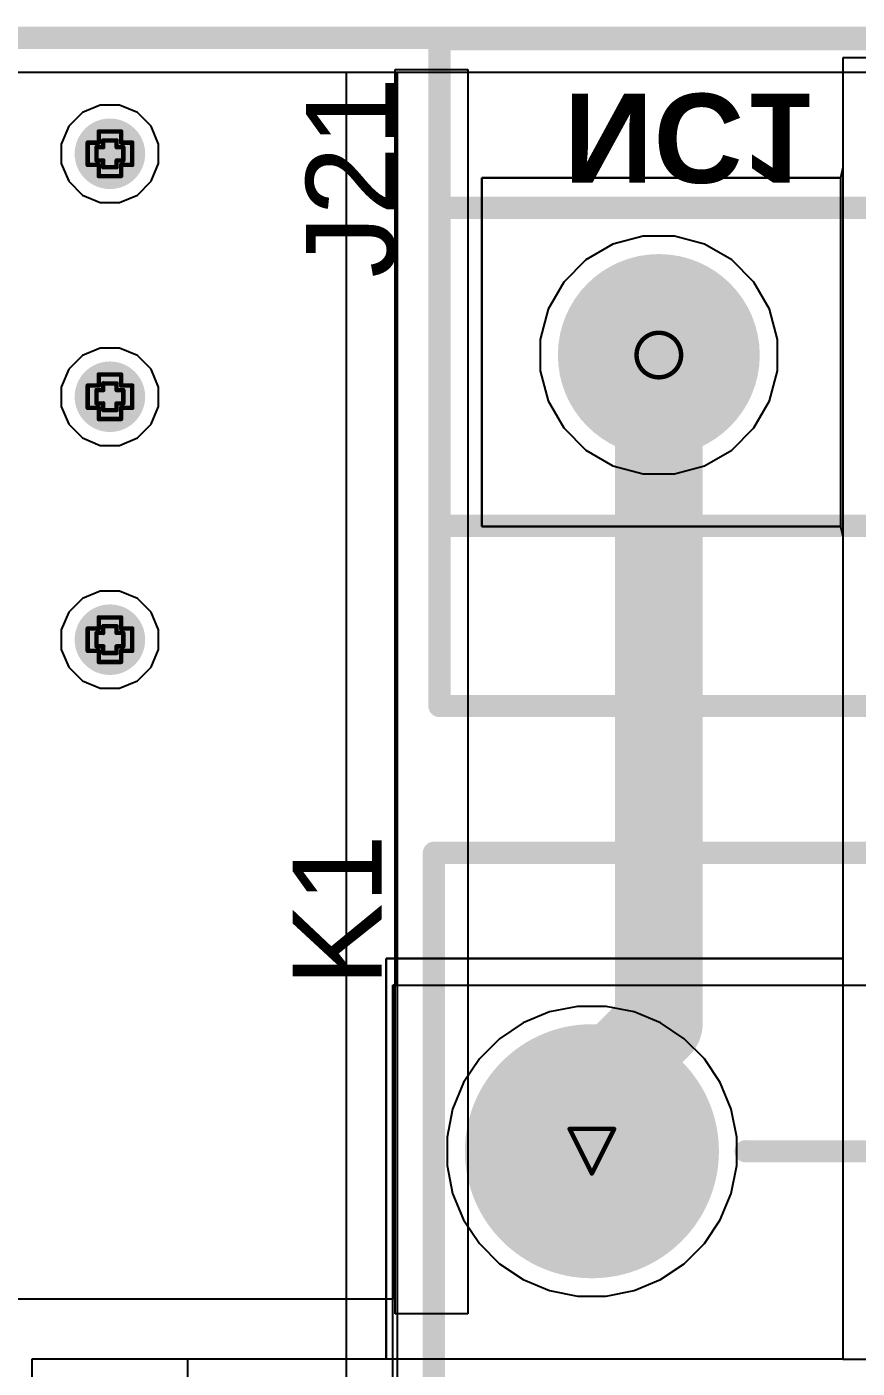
# Model space of a CAD drawing. Header units: inches. Extents: x -7 to 5163, y -3 to 5149.
# Drawn here: x 17.8 to 27.26, y 175.49 to 190.78 of the extents above; entities that cross this region are included whole.
import ezdxf

# ---------------------------------------------------------------- set-up
doc = ezdxf.new("R2010")
doc.units = ezdxf.units.IN
for name, color, linetype in [('Board Outline', 216, 'Continuous'), ('Bottom Layer', 5, 'Continuous'), ('Bottom Overlay', 54, 'Continuous'), ('Bottom Solder', 6, 'Continuous'), ('Drill Drawing', 1, 'Continuous'), ('GND', 76, 'Continuous'), ('Multi-Layer', 9, 'Continuous'), ('Pad Holes', 156, 'Continuous'), ('PWR', 16, 'Continuous'), ('Top Layer', 1, 'Continuous'), ('Top Overlay', 2, 'Continuous'), ('Top Solder', 216, 'Continuous'), ('Via Holes', 16, 'Continuous')]:
    doc.layers.add(name, color=color, linetype=linetype)
doc.styles.add('Arial', font='', dxfattribs={"height": 0.2})
doc.styles.add('Arial_Bold', font='', dxfattribs={"height": 0.2})
doc.styles.get('Arial').set_extended_font_data('Arial')
doc.styles.get('Arial_Bold').set_extended_font_data('Arial', bold=True)

# ---------------------------------------------------------------- blocks, each defined once
blk = doc.blocks.new('SRD_05VDC_SL_C_30')
at = {"layer": 'Bottom Layer'}
h = blk.add_hatch(color=5, dxfattribs=at)
edge = h.paths.add_edge_path()
edge.add_arc((7.1, 5.999), 1.397, 0, 360)
at = {"layer": 'Bottom Solder'}
h = blk.add_hatch(color=6, dxfattribs=at)
edge = h.paths.add_edge_path()
edge.add_arc((7.1, 5.999), 1.448, 0, 360)
at = {"layer": 'GND'}
h = blk.add_hatch(color=76, dxfattribs=at)
edge = h.paths.add_edge_path()
edge.add_arc((7.1, 5.999), 1.397, 0, 360)
at = {"layer": 'Multi-Layer'}
h = blk.add_hatch(color=9, dxfattribs=at)
edge = h.paths.add_edge_path()
edge.add_arc((7.1, 5.999), 1.397, 0, 360)
at = {"layer": 'Pad Holes'}
h = blk.add_hatch(color=7, dxfattribs=at)
edge = h.paths.add_edge_path()
edge.add_arc((7.1, 5.999), 0.762, 0, 360)
at = {"layer": 'PWR'}
h = blk.add_hatch(color=16, dxfattribs=at)
edge = h.paths.add_edge_path()
edge.add_arc((7.1, 5.999), 1.397, 0, 360)
at = {"layer": 'Top Layer'}
h = blk.add_hatch(color=1, dxfattribs=at)
edge = h.paths.add_edge_path()
edge.add_arc((7.1, 5.999), 1.397, 0, 360)
at = {"layer": 'Top Solder'}
h = blk.add_hatch(color=216, dxfattribs=at)
edge = h.paths.add_edge_path()
edge.add_arc((7.1, 5.999), 1.448, 0, 360)
at = {"layer": 'Top Overlay'}
for points in [[(-8.699, 7.8, 0.254, 0.254, 0), (10.501, 7.8, 0.254, 0.254, 0)], [(10.501, 7.8, 0.254, 0.254, 0), (10.501, -7.8, 0.254, 0.254, 0)], [(7.099, 4.247, 0.254, 0.254, 0), (7.099, 2.019, 0.254, 0.254, 0)]]:
    blk.add_lwpolyline(points, format="xyseb", dxfattribs=at)
for points in [[(10.437, 7.8, 0.127, 0.127, 1), (10.564, 7.8, 0.127, 0.127, 1)], [(10.437, 7.8, 0.127, 0.127, 1), (10.564, 7.8, 0.127, 0.127, 1)], [(7.036, 4.247, 0.127, 0.127, 1), (7.163, 4.247, 0.127, 0.127, 1)]]:
    blk.add_lwpolyline(points, format="xyseb", close=True, dxfattribs=at)
blk = doc.blocks.new('XY301V_A_5_0_3P_53')
at = {"layer": 'Bottom Layer'}
h = blk.add_hatch(color=5, dxfattribs=at)
edge = h.paths.add_edge_path()
edge.add_arc((-5, 0), 1.1, 0, 360)
h = blk.add_hatch(color=5, dxfattribs=at)
edge = h.paths.add_edge_path()
edge.add_arc((0, 0), 1.1, 0, 360)
h = blk.add_hatch(color=5, dxfattribs=at)
edge = h.paths.add_edge_path()
edge.add_arc((5, 0), 1.1, 0, 360)
at = {"layer": 'Bottom Solder'}
h = blk.add_hatch(color=6, dxfattribs=at)
edge = h.paths.add_edge_path()
edge.add_arc((-5, 0), 1.151, 0, 360)
h = blk.add_hatch(color=6, dxfattribs=at)
edge = h.paths.add_edge_path()
edge.add_arc((0, 0), 1.151, 0, 360)
h = blk.add_hatch(color=6, dxfattribs=at)
edge = h.paths.add_edge_path()
edge.add_arc((5, 0), 1.151, 0, 360)
at = {"layer": 'GND'}
h = blk.add_hatch(color=76, dxfattribs=at)
edge = h.paths.add_edge_path()
edge.add_arc((-5, 0), 1.1, 0, 360)
h = blk.add_hatch(color=76, dxfattribs=at)
edge = h.paths.add_edge_path()
edge.add_arc((0, 0), 1.1, 0, 360)
h = blk.add_hatch(color=76, dxfattribs=at)
edge = h.paths.add_edge_path()
edge.add_arc((5, 0), 1.1, 0, 360)
at = {"layer": 'Multi-Layer'}
h = blk.add_hatch(color=9, dxfattribs=at)
edge = h.paths.add_edge_path()
edge.add_arc((-5, 0), 1.1, 0, 360)
h = blk.add_hatch(color=9, dxfattribs=at)
edge = h.paths.add_edge_path()
edge.add_arc((0, 0), 1.1, 0, 360)
h = blk.add_hatch(color=9, dxfattribs=at)
edge = h.paths.add_edge_path()
edge.add_arc((5, 0), 1.1, 0, 360)
at = {"layer": 'Pad Holes'}
h = blk.add_hatch(color=7, dxfattribs=at)
edge = h.paths.add_edge_path()
edge.add_arc((-5, 0), 0.6, 0, 360)
h = blk.add_hatch(color=7, dxfattribs=at)
edge = h.paths.add_edge_path()
edge.add_arc((0, 0), 0.6, 0, 360)
h = blk.add_hatch(color=7, dxfattribs=at)
edge = h.paths.add_edge_path()
edge.add_arc((5, 0), 0.6, 0, 360)
at = {"layer": 'PWR'}
h = blk.add_hatch(color=16, dxfattribs=at)
edge = h.paths.add_edge_path()
edge.add_arc((-5, 0), 1.1, 0, 360)
h = blk.add_hatch(color=16, dxfattribs=at)
edge = h.paths.add_edge_path()
edge.add_arc((0, 0), 1.1, 0, 360)
h = blk.add_hatch(color=16, dxfattribs=at)
edge = h.paths.add_edge_path()
edge.add_arc((5, 0), 1.1, 0, 360)
at = {"layer": 'Top Layer'}
h = blk.add_hatch(color=1, dxfattribs=at)
edge = h.paths.add_edge_path()
edge.add_arc((-5, 0), 1.1, 0, 360)
h = blk.add_hatch(color=1, dxfattribs=at)
edge = h.paths.add_edge_path()
edge.add_arc((0, 0), 1.1, 0, 360)
h = blk.add_hatch(color=1, dxfattribs=at)
edge = h.paths.add_edge_path()
edge.add_arc((5, 0), 1.1, 0, 360)
at = {"layer": 'Top Solder'}
h = blk.add_hatch(color=216, dxfattribs=at)
edge = h.paths.add_edge_path()
edge.add_arc((-5, 0), 1.151, 0, 360)
h = blk.add_hatch(color=216, dxfattribs=at)
edge = h.paths.add_edge_path()
edge.add_arc((0, 0), 1.151, 0, 360)
h = blk.add_hatch(color=216, dxfattribs=at)
edge = h.paths.add_edge_path()
edge.add_arc((5, 0), 1.151, 0, 360)
at = {"layer": 'Top Overlay'}
for points in [[(-7.5, -4, 0.254, 0.254, 0), (-7.5, 3.6, 0.254, 0.254, 0)], [(-7.5, 3.6, 0.254, 0.254, 0), (7.5, 3.6, 0.254, 0.254, 0)], [(7.5, -4, 0.254, 0.254, 0), (7.5, 3.6, 0.254, 0.254, 0)], [(-7.5, 1.677, 0.254, 0.254, 0), (7.5, 1.677, 0.254, 0.254, 0)], [(-7.5, -1.947, 0.254, 0.254, 0), (7.5, -1.947, 0.254, 0.254, 0)], [(-7.5, -4, 0.254, 0.254, 0), (7.5, -4, 0.254, 0.254, 0)]]:
    blk.add_lwpolyline(points, format="xyseb", dxfattribs=at)
for points in [[(-7.564, 3.6, 0.127, 0.127, 1), (-7.437, 3.6, 0.127, 0.127, 1)], [(-7.564, 3.6, 0.127, 0.127, 1), (-7.437, 3.6, 0.127, 0.127, 1)], [(7.437, 3.6, 0.127, 0.127, 1), (7.564, 3.6, 0.127, 0.127, 1)], [(7.437, 3.6, 0.127, 0.127, 1), (7.564, 3.6, 0.127, 0.127, 1)], [(-7.564, 1.677, 0.127, 0.127, 1), (-7.437, 1.677, 0.127, 0.127, 1)], [(7.437, 1.677, 0.127, 0.127, 1), (7.564, 1.677, 0.127, 0.127, 1)], [(-7.564, -1.947, 0.127, 0.127, 1), (-7.437, -1.947, 0.127, 0.127, 1)], [(7.437, -1.947, 0.127, 0.127, 1), (7.564, -1.947, 0.127, 0.127, 1)], [(-7.564, -4, 0.127, 0.127, 1), (-7.437, -4, 0.127, 0.127, 1)], [(-7.564, -4, 0.127, 0.127, 1), (-7.437, -4, 0.127, 0.127, 1)], [(7.437, -4, 0.127, 0.127, 1), (7.564, -4, 0.127, 0.127, 1)], [(7.437, -4, 0.127, 0.127, 1), (7.564, -4, 0.127, 0.127, 1)]]:
    blk.add_lwpolyline(points, format="xyseb", close=True, dxfattribs=at)

msp = doc.modelspace()

# ---------------------------------------------------------------- hatches: boundary and pattern name
at = {"layer": 'Bottom Layer'}
h = msp.add_hatch(color=5, dxfattribs=at)
edge = h.paths.add_edge_path()
edge.add_arc((18.745, 189.332), 0.3, 0, 360)
h = msp.add_hatch(color=5, dxfattribs=at)
edge = h.paths.add_edge_path()
edge.add_arc((18.745, 186.563), 0.3, 0, 360)
h = msp.add_hatch(color=5, dxfattribs=at)
edge = h.paths.add_edge_path()
edge.add_arc((18.745, 183.794), 0.3, 0, 360)
at = {"layer": 'Bottom Solder'}
h = msp.add_hatch(color=6, dxfattribs=at)
edge = h.paths.add_edge_path()
edge.add_arc((18.745, 189.332), 0.402, 0, 360)
h = msp.add_hatch(color=6, dxfattribs=at)
edge = h.paths.add_edge_path()
edge.add_arc((18.745, 186.563), 0.402, 0, 360)
h = msp.add_hatch(color=6, dxfattribs=at)
edge = h.paths.add_edge_path()
edge.add_arc((18.745, 183.794), 0.402, 0, 360)
at = {"layer": 'GND'}
h = msp.add_hatch(color=76, dxfattribs=at)
edge = h.paths.add_edge_path()
edge.add_arc((18.745, 189.332), 0.3, 0, 360)
h = msp.add_hatch(color=76, dxfattribs=at)
edge = h.paths.add_edge_path()
edge.add_arc((18.745, 186.563), 0.3, 0, 360)
h = msp.add_hatch(color=76, dxfattribs=at)
edge = h.paths.add_edge_path()
edge.add_arc((18.745, 183.794), 0.3, 0, 360)
at = {"layer": 'PWR'}
h = msp.add_hatch(color=16, dxfattribs=at)
edge = h.paths.add_edge_path()
edge.add_arc((18.745, 189.332), 0.3, 0, 360)
h = msp.add_hatch(color=16, dxfattribs=at)
edge = h.paths.add_edge_path()
edge.add_arc((18.745, 186.563), 0.3, 0, 360)
h = msp.add_hatch(color=16, dxfattribs=at)
edge = h.paths.add_edge_path()
edge.add_arc((18.745, 183.794), 0.3, 0, 360)
at = {"layer": 'Top Layer'}
h = msp.add_hatch(color=1, dxfattribs=at)
edge = h.paths.add_edge_path()
edge.add_arc((18.745, 189.332), 0.3, 0, 360)
h = msp.add_hatch(color=1, dxfattribs=at)
edge = h.paths.add_edge_path()
edge.add_arc((18.745, 186.563), 0.3, 0, 360)
h = msp.add_hatch(color=1, dxfattribs=at)
edge = h.paths.add_edge_path()
edge.add_arc((18.745, 183.794), 0.3, 0, 360)
at = {"layer": 'Top Solder'}
h = msp.add_hatch(color=216, dxfattribs=at)
edge = h.paths.add_edge_path()
edge.add_arc((18.745, 189.332), 0.402, 0, 360)
h = msp.add_hatch(color=216, dxfattribs=at)
edge = h.paths.add_edge_path()
edge.add_arc((18.745, 186.563), 0.402, 0, 360)
h = msp.add_hatch(color=216, dxfattribs=at)
edge = h.paths.add_edge_path()
edge.add_arc((18.745, 183.794), 0.402, 0, 360)
at = {"layer": 'Via Holes'}
h = msp.add_hatch(color=7, dxfattribs=at)
edge = h.paths.add_edge_path()
edge.add_arc((18.745, 189.332), 0.15, 0, 360)
h = msp.add_hatch(color=7, dxfattribs=at)
edge = h.paths.add_edge_path()
edge.add_arc((18.745, 186.563), 0.15, 0, 360)
h = msp.add_hatch(color=7, dxfattribs=at)
edge = h.paths.add_edge_path()
edge.add_arc((18.745, 183.794), 0.15, 0, 360)

# ---------------------------------------------------------------- linework, layer by layer
at = {"layer": 'Board Outline'}
msp.add_lwpolyline([(1.627, 190.652, 0.254, 0.254, 0), (74.598, 190.652, 0.254, 0.254, 0)], format="xyseb", dxfattribs=at)
at = {"layer": 'Bottom Layer'}
for p, q in [((1.63, 190.263), (21.996, 190.263)), ((21.996, 176.111), (21.996, 190.291)), ((21.996, 190.291), (22.826, 190.291)), ((21.996, 190.263), (21.996, 179.857)), ((22.826, 190.291), (22.826, 176.111)), ((21.971, 169.803), (21.971, 179.857)), ((21.971, 179.857), (62.211, 179.857)), ((21.996, 179.857), (21.971, 179.857)), ((21.971, 179.857), (21.971, 176.276)), ((21.971, 176.276), (-2.718, 176.276)), ((21.971, 176.276), (2.007, 176.276)), ((21.971, 169.803), (21.971, 176.276)), ((22.826, 176.111), (21.996, 176.111))]:
    msp.add_line(p, q, dxfattribs=at)
for points in [[(25.003, 179.415, 1, 1, 0), (25.003, 187.038, 1, 1, 0)], [(23.767, 178.179, 1, 1, 0), (25.003, 179.415, 1, 1, 0)], [(23.767, 177.964, 1, 1, 0), (23.767, 178.179, 1, 1, 0)]]:
    msp.add_lwpolyline(points, format="xyseb", dxfattribs=at)
for points in [[(24.753, 187.038, 0.5, 0.5, 1), (25.253, 187.038, 0.5, 0.5, 1)], [(24.753, 179.415, 0.5, 0.5, 1), (25.253, 179.415, 0.5, 0.5, 1)], [(24.753, 179.415, 0.5, 0.5, 1), (25.253, 179.415, 0.5, 0.5, 1)], [(23.517, 178.179, 0.5, 0.5, 1), (24.017, 178.179, 0.5, 0.5, 1)], [(23.517, 178.179, 0.5, 0.5, 1), (24.017, 178.179, 0.5, 0.5, 1)], [(23.517, 177.964, 0.5, 0.5, 1), (24.017, 177.964, 0.5, 0.5, 1)]]:
    msp.add_lwpolyline(points, format="xyseb", close=True, dxfattribs=at)
at = {"layer": 'Drill Drawing'}
for points in [[(18.618, 189.459, 0.0508, 0.0508, 0), (18.618, 189.586, 0.0508, 0.0508, 0)], [(18.618, 189.586, 0.0508, 0.0508, 0), (18.872, 189.586, 0.0508, 0.0508, 0)], [(18.872, 189.459, 0.0508, 0.0508, 0), (18.872, 189.586, 0.0508, 0.0508, 0)], [(18.491, 189.205, 0.0508, 0.0508, 0), (18.491, 189.459, 0.0508, 0.0508, 0)], [(18.491, 189.459, 0.0508, 0.0508, 0), (18.618, 189.459, 0.0508, 0.0508, 0)], [(18.593, 189.255, 0.0508, 0.0508, 0), (18.593, 189.408, 0.0508, 0.0508, 0)], [(18.593, 189.408, 0.0508, 0.0508, 0), (18.669, 189.408, 0.0508, 0.0508, 0)], [(18.669, 189.408, 0.0508, 0.0508, 0), (18.669, 189.484, 0.0508, 0.0508, 0)], [(18.669, 189.484, 0.0508, 0.0508, 0), (18.821, 189.484, 0.0508, 0.0508, 0)], [(18.821, 189.408, 0.0508, 0.0508, 0), (18.821, 189.484, 0.0508, 0.0508, 0)], [(18.821, 189.408, 0.0508, 0.0508, 0), (18.898, 189.408, 0.0508, 0.0508, 0)], [(18.872, 189.459, 0.0508, 0.0508, 0), (18.999, 189.459, 0.0508, 0.0508, 0)], [(18.898, 189.255, 0.0508, 0.0508, 0), (18.898, 189.408, 0.0508, 0.0508, 0)], [(18.999, 189.205, 0.0508, 0.0508, 0), (18.999, 189.459, 0.0508, 0.0508, 0)], [(18.593, 189.255, 0.0508, 0.0508, 0), (18.669, 189.255, 0.0508, 0.0508, 0)], [(18.669, 189.179, 0.0508, 0.0508, 0), (18.669, 189.255, 0.0508, 0.0508, 0)], [(18.821, 189.255, 0.0508, 0.0508, 0), (18.898, 189.255, 0.0508, 0.0508, 0)], [(18.821, 189.179, 0.0508, 0.0508, 0), (18.821, 189.255, 0.0508, 0.0508, 0)], [(18.491, 189.205, 0.0508, 0.0508, 0), (18.618, 189.205, 0.0508, 0.0508, 0)], [(18.618, 189.078, 0.0508, 0.0508, 0), (18.618, 189.205, 0.0508, 0.0508, 0)], [(18.669, 189.179, 0.0508, 0.0508, 0), (18.821, 189.179, 0.0508, 0.0508, 0)], [(18.872, 189.205, 0.0508, 0.0508, 0), (18.999, 189.205, 0.0508, 0.0508, 0)], [(18.872, 189.078, 0.0508, 0.0508, 0), (18.872, 189.205, 0.0508, 0.0508, 0)], [(18.618, 189.078, 0.0508, 0.0508, 0), (18.872, 189.078, 0.0508, 0.0508, 0)], [(18.618, 186.69, 0.0508, 0.0508, 0), (18.618, 186.817, 0.0508, 0.0508, 0)], [(18.618, 186.817, 0.0508, 0.0508, 0), (18.872, 186.817, 0.0508, 0.0508, 0)], [(18.872, 186.69, 0.0508, 0.0508, 0), (18.872, 186.817, 0.0508, 0.0508, 0)], [(18.491, 186.436, 0.0508, 0.0508, 0), (18.491, 186.69, 0.0508, 0.0508, 0)], [(18.491, 186.69, 0.0508, 0.0508, 0), (18.618, 186.69, 0.0508, 0.0508, 0)], [(18.593, 186.487, 0.0508, 0.0508, 0), (18.593, 186.639, 0.0508, 0.0508, 0)], [(18.593, 186.639, 0.0508, 0.0508, 0), (18.669, 186.639, 0.0508, 0.0508, 0)], [(18.669, 186.639, 0.0508, 0.0508, 0), (18.669, 186.715, 0.0508, 0.0508, 0)], [(18.669, 186.715, 0.0508, 0.0508, 0), (18.821, 186.715, 0.0508, 0.0508, 0)], [(18.821, 186.639, 0.0508, 0.0508, 0), (18.821, 186.715, 0.0508, 0.0508, 0)], [(18.821, 186.639, 0.0508, 0.0508, 0), (18.898, 186.639, 0.0508, 0.0508, 0)], [(18.872, 186.69, 0.0508, 0.0508, 0), (18.999, 186.69, 0.0508, 0.0508, 0)], [(18.898, 186.487, 0.0508, 0.0508, 0), (18.898, 186.639, 0.0508, 0.0508, 0)], [(18.999, 186.436, 0.0508, 0.0508, 0), (18.999, 186.69, 0.0508, 0.0508, 0)], [(18.593, 186.487, 0.0508, 0.0508, 0), (18.669, 186.487, 0.0508, 0.0508, 0)], [(18.669, 186.411, 0.0508, 0.0508, 0), (18.669, 186.487, 0.0508, 0.0508, 0)], [(18.821, 186.487, 0.0508, 0.0508, 0), (18.898, 186.487, 0.0508, 0.0508, 0)], [(18.821, 186.411, 0.0508, 0.0508, 0), (18.821, 186.487, 0.0508, 0.0508, 0)], [(18.491, 186.436, 0.0508, 0.0508, 0), (18.618, 186.436, 0.0508, 0.0508, 0)], [(18.618, 186.309, 0.0508, 0.0508, 0), (18.618, 186.436, 0.0508, 0.0508, 0)], [(18.669, 186.411, 0.0508, 0.0508, 0), (18.821, 186.411, 0.0508, 0.0508, 0)], [(18.872, 186.436, 0.0508, 0.0508, 0), (18.999, 186.436, 0.0508, 0.0508, 0)], [(18.872, 186.309, 0.0508, 0.0508, 0), (18.872, 186.436, 0.0508, 0.0508, 0)], [(18.618, 186.309, 0.0508, 0.0508, 0), (18.872, 186.309, 0.0508, 0.0508, 0)], [(18.618, 183.921, 0.0508, 0.0508, 0), (18.618, 184.048, 0.0508, 0.0508, 0)], [(18.618, 184.048, 0.0508, 0.0508, 0), (18.872, 184.048, 0.0508, 0.0508, 0)], [(18.872, 183.921, 0.0508, 0.0508, 0), (18.872, 184.048, 0.0508, 0.0508, 0)], [(18.491, 183.667, 0.0508, 0.0508, 0), (18.491, 183.921, 0.0508, 0.0508, 0)], [(18.491, 183.921, 0.0508, 0.0508, 0), (18.618, 183.921, 0.0508, 0.0508, 0)], [(18.669, 183.871, 0.0508, 0.0508, 0), (18.669, 183.947, 0.0508, 0.0508, 0)], [(18.669, 183.947, 0.0508, 0.0508, 0), (18.821, 183.947, 0.0508, 0.0508, 0)], [(18.821, 183.871, 0.0508, 0.0508, 0), (18.821, 183.947, 0.0508, 0.0508, 0)], [(18.872, 183.921, 0.0508, 0.0508, 0), (18.999, 183.921, 0.0508, 0.0508, 0)], [(18.999, 183.667, 0.0508, 0.0508, 0), (18.999, 183.921, 0.0508, 0.0508, 0)], [(18.593, 183.718, 0.0508, 0.0508, 0), (18.593, 183.871, 0.0508, 0.0508, 0)], [(18.593, 183.871, 0.0508, 0.0508, 0), (18.669, 183.871, 0.0508, 0.0508, 0)], [(18.821, 183.871, 0.0508, 0.0508, 0), (18.898, 183.871, 0.0508, 0.0508, 0)], [(18.898, 183.718, 0.0508, 0.0508, 0), (18.898, 183.871, 0.0508, 0.0508, 0)], [(18.491, 183.667, 0.0508, 0.0508, 0), (18.618, 183.667, 0.0508, 0.0508, 0)], [(18.593, 183.718, 0.0508, 0.0508, 0), (18.669, 183.718, 0.0508, 0.0508, 0)], [(18.618, 183.54, 0.0508, 0.0508, 0), (18.618, 183.667, 0.0508, 0.0508, 0)], [(18.669, 183.642, 0.0508, 0.0508, 0), (18.669, 183.718, 0.0508, 0.0508, 0)], [(18.669, 183.642, 0.0508, 0.0508, 0), (18.821, 183.642, 0.0508, 0.0508, 0)], [(18.821, 183.718, 0.0508, 0.0508, 0), (18.898, 183.718, 0.0508, 0.0508, 0)], [(18.821, 183.642, 0.0508, 0.0508, 0), (18.821, 183.718, 0.0508, 0.0508, 0)], [(18.872, 183.667, 0.0508, 0.0508, 0), (18.999, 183.667, 0.0508, 0.0508, 0)], [(18.872, 183.54, 0.0508, 0.0508, 0), (18.872, 183.667, 0.0508, 0.0508, 0)], [(18.618, 183.54, 0.0508, 0.0508, 0), (18.872, 183.54, 0.0508, 0.0508, 0)], [(23.986, 178.218, 0.0508, 0.0508, 0), (24.494, 178.218, 0.0508, 0.0508, 0)], [(23.986, 178.218, 0.0508, 0.0508, 0), (24.24, 177.71, 0.0508, 0.0508, 0)], [(24.24, 177.71, 0.0508, 0.0508, 0), (24.494, 178.218, 0.0508, 0.0508, 0)]]:
    msp.add_lwpolyline(points, format="xyseb", dxfattribs=at)
for points in [[(18.605, 189.586, 0.0254, 0.0254, 1), (18.631, 189.586, 0.0254, 0.0254, 1)], [(18.605, 189.586, 0.0254, 0.0254, 1), (18.631, 189.586, 0.0254, 0.0254, 1)], [(18.86, 189.586, 0.0254, 0.0254, 1), (18.885, 189.586, 0.0254, 0.0254, 1)], [(18.86, 189.586, 0.0254, 0.0254, 1), (18.885, 189.586, 0.0254, 0.0254, 1)], [(18.479, 189.459, 0.0254, 0.0254, 1), (18.504, 189.459, 0.0254, 0.0254, 1)], [(18.479, 189.459, 0.0254, 0.0254, 1), (18.504, 189.459, 0.0254, 0.0254, 1)], [(18.58, 189.408, 0.0254, 0.0254, 1), (18.605, 189.408, 0.0254, 0.0254, 1)], [(18.58, 189.408, 0.0254, 0.0254, 1), (18.605, 189.408, 0.0254, 0.0254, 1)], [(18.605, 189.459, 0.0254, 0.0254, 1), (18.631, 189.459, 0.0254, 0.0254, 1)], [(18.605, 189.459, 0.0254, 0.0254, 1), (18.631, 189.459, 0.0254, 0.0254, 1)], [(18.656, 189.484, 0.0254, 0.0254, 1), (18.682, 189.484, 0.0254, 0.0254, 1)], [(18.656, 189.484, 0.0254, 0.0254, 1), (18.682, 189.484, 0.0254, 0.0254, 1)], [(18.656, 189.408, 0.0254, 0.0254, 1), (18.682, 189.408, 0.0254, 0.0254, 1)], [(18.656, 189.408, 0.0254, 0.0254, 1), (18.682, 189.408, 0.0254, 0.0254, 1)], [(18.809, 189.484, 0.0254, 0.0254, 1), (18.834, 189.484, 0.0254, 0.0254, 1)], [(18.809, 189.484, 0.0254, 0.0254, 1), (18.834, 189.484, 0.0254, 0.0254, 1)], [(18.809, 189.408, 0.0254, 0.0254, 1), (18.834, 189.408, 0.0254, 0.0254, 1)], [(18.809, 189.408, 0.0254, 0.0254, 1), (18.834, 189.408, 0.0254, 0.0254, 1)], [(18.86, 189.459, 0.0254, 0.0254, 1), (18.885, 189.459, 0.0254, 0.0254, 1)], [(18.86, 189.459, 0.0254, 0.0254, 1), (18.885, 189.459, 0.0254, 0.0254, 1)], [(18.885, 189.408, 0.0254, 0.0254, 1), (18.91, 189.408, 0.0254, 0.0254, 1)], [(18.885, 189.408, 0.0254, 0.0254, 1), (18.91, 189.408, 0.0254, 0.0254, 1)], [(18.986, 189.459, 0.0254, 0.0254, 1), (19.012, 189.459, 0.0254, 0.0254, 1)], [(18.986, 189.459, 0.0254, 0.0254, 1), (19.012, 189.459, 0.0254, 0.0254, 1)], [(18.58, 189.255, 0.0254, 0.0254, 1), (18.605, 189.255, 0.0254, 0.0254, 1)], [(18.58, 189.255, 0.0254, 0.0254, 1), (18.605, 189.255, 0.0254, 0.0254, 1)], [(18.656, 189.255, 0.0254, 0.0254, 1), (18.682, 189.255, 0.0254, 0.0254, 1)], [(18.656, 189.255, 0.0254, 0.0254, 1), (18.682, 189.255, 0.0254, 0.0254, 1)], [(18.809, 189.255, 0.0254, 0.0254, 1), (18.834, 189.255, 0.0254, 0.0254, 1)], [(18.809, 189.255, 0.0254, 0.0254, 1), (18.834, 189.255, 0.0254, 0.0254, 1)], [(18.885, 189.255, 0.0254, 0.0254, 1), (18.91, 189.255, 0.0254, 0.0254, 1)], [(18.885, 189.255, 0.0254, 0.0254, 1), (18.91, 189.255, 0.0254, 0.0254, 1)], [(18.479, 189.205, 0.0254, 0.0254, 1), (18.504, 189.205, 0.0254, 0.0254, 1)], [(18.479, 189.205, 0.0254, 0.0254, 1), (18.504, 189.205, 0.0254, 0.0254, 1)], [(18.605, 189.205, 0.0254, 0.0254, 1), (18.631, 189.205, 0.0254, 0.0254, 1)], [(18.605, 189.205, 0.0254, 0.0254, 1), (18.631, 189.205, 0.0254, 0.0254, 1)], [(18.656, 189.179, 0.0254, 0.0254, 1), (18.682, 189.179, 0.0254, 0.0254, 1)], [(18.656, 189.179, 0.0254, 0.0254, 1), (18.682, 189.179, 0.0254, 0.0254, 1)], [(18.809, 189.179, 0.0254, 0.0254, 1), (18.834, 189.179, 0.0254, 0.0254, 1)], [(18.809, 189.179, 0.0254, 0.0254, 1), (18.834, 189.179, 0.0254, 0.0254, 1)], [(18.86, 189.205, 0.0254, 0.0254, 1), (18.885, 189.205, 0.0254, 0.0254, 1)], [(18.86, 189.205, 0.0254, 0.0254, 1), (18.885, 189.205, 0.0254, 0.0254, 1)], [(18.986, 189.205, 0.0254, 0.0254, 1), (19.012, 189.205, 0.0254, 0.0254, 1)], [(18.986, 189.205, 0.0254, 0.0254, 1), (19.012, 189.205, 0.0254, 0.0254, 1)], [(18.605, 189.078, 0.0254, 0.0254, 1), (18.631, 189.078, 0.0254, 0.0254, 1)], [(18.605, 189.078, 0.0254, 0.0254, 1), (18.631, 189.078, 0.0254, 0.0254, 1)], [(18.86, 189.078, 0.0254, 0.0254, 1), (18.885, 189.078, 0.0254, 0.0254, 1)], [(18.86, 189.078, 0.0254, 0.0254, 1), (18.885, 189.078, 0.0254, 0.0254, 1)], [(25.257, 187.038, 0.0508, 0.0508, 1), (24.749, 187.038, 0.0508, 0.0508, 1)], [(24.736, 187.038, 0.0254, 0.0254, 1), (24.761, 187.038, 0.0254, 0.0254, 1)], [(25.244, 187.038, 0.0254, 0.0254, 1), (25.269, 187.038, 0.0254, 0.0254, 1)], [(18.605, 186.817, 0.0254, 0.0254, 1), (18.631, 186.817, 0.0254, 0.0254, 1)], [(18.605, 186.817, 0.0254, 0.0254, 1), (18.631, 186.817, 0.0254, 0.0254, 1)], [(18.86, 186.817, 0.0254, 0.0254, 1), (18.885, 186.817, 0.0254, 0.0254, 1)], [(18.86, 186.817, 0.0254, 0.0254, 1), (18.885, 186.817, 0.0254, 0.0254, 1)], [(18.479, 186.69, 0.0254, 0.0254, 1), (18.504, 186.69, 0.0254, 0.0254, 1)], [(18.479, 186.69, 0.0254, 0.0254, 1), (18.504, 186.69, 0.0254, 0.0254, 1)], [(18.58, 186.639, 0.0254, 0.0254, 1), (18.605, 186.639, 0.0254, 0.0254, 1)], [(18.58, 186.639, 0.0254, 0.0254, 1), (18.605, 186.639, 0.0254, 0.0254, 1)], [(18.605, 186.69, 0.0254, 0.0254, 1), (18.631, 186.69, 0.0254, 0.0254, 1)], [(18.605, 186.69, 0.0254, 0.0254, 1), (18.631, 186.69, 0.0254, 0.0254, 1)], [(18.656, 186.715, 0.0254, 0.0254, 1), (18.682, 186.715, 0.0254, 0.0254, 1)], [(18.656, 186.715, 0.0254, 0.0254, 1), (18.682, 186.715, 0.0254, 0.0254, 1)], [(18.656, 186.639, 0.0254, 0.0254, 1), (18.682, 186.639, 0.0254, 0.0254, 1)], [(18.656, 186.639, 0.0254, 0.0254, 1), (18.682, 186.639, 0.0254, 0.0254, 1)], [(18.809, 186.715, 0.0254, 0.0254, 1), (18.834, 186.715, 0.0254, 0.0254, 1)], [(18.809, 186.715, 0.0254, 0.0254, 1), (18.834, 186.715, 0.0254, 0.0254, 1)], [(18.809, 186.639, 0.0254, 0.0254, 1), (18.834, 186.639, 0.0254, 0.0254, 1)], [(18.809, 186.639, 0.0254, 0.0254, 1), (18.834, 186.639, 0.0254, 0.0254, 1)], [(18.86, 186.69, 0.0254, 0.0254, 1), (18.885, 186.69, 0.0254, 0.0254, 1)], [(18.86, 186.69, 0.0254, 0.0254, 1), (18.885, 186.69, 0.0254, 0.0254, 1)], [(18.885, 186.639, 0.0254, 0.0254, 1), (18.91, 186.639, 0.0254, 0.0254, 1)], [(18.885, 186.639, 0.0254, 0.0254, 1), (18.91, 186.639, 0.0254, 0.0254, 1)], [(18.986, 186.69, 0.0254, 0.0254, 1), (19.012, 186.69, 0.0254, 0.0254, 1)], [(18.986, 186.69, 0.0254, 0.0254, 1), (19.012, 186.69, 0.0254, 0.0254, 1)], [(18.58, 186.487, 0.0254, 0.0254, 1), (18.605, 186.487, 0.0254, 0.0254, 1)], [(18.58, 186.487, 0.0254, 0.0254, 1), (18.605, 186.487, 0.0254, 0.0254, 1)], [(18.656, 186.487, 0.0254, 0.0254, 1), (18.682, 186.487, 0.0254, 0.0254, 1)], [(18.656, 186.487, 0.0254, 0.0254, 1), (18.682, 186.487, 0.0254, 0.0254, 1)], [(18.809, 186.487, 0.0254, 0.0254, 1), (18.834, 186.487, 0.0254, 0.0254, 1)], [(18.809, 186.487, 0.0254, 0.0254, 1), (18.834, 186.487, 0.0254, 0.0254, 1)], [(18.885, 186.487, 0.0254, 0.0254, 1), (18.91, 186.487, 0.0254, 0.0254, 1)], [(18.885, 186.487, 0.0254, 0.0254, 1), (18.91, 186.487, 0.0254, 0.0254, 1)], [(18.479, 186.436, 0.0254, 0.0254, 1), (18.504, 186.436, 0.0254, 0.0254, 1)], [(18.479, 186.436, 0.0254, 0.0254, 1), (18.504, 186.436, 0.0254, 0.0254, 1)], [(18.605, 186.436, 0.0254, 0.0254, 1), (18.631, 186.436, 0.0254, 0.0254, 1)], [(18.605, 186.436, 0.0254, 0.0254, 1), (18.631, 186.436, 0.0254, 0.0254, 1)], [(18.656, 186.411, 0.0254, 0.0254, 1), (18.682, 186.411, 0.0254, 0.0254, 1)], [(18.656, 186.411, 0.0254, 0.0254, 1), (18.682, 186.411, 0.0254, 0.0254, 1)], [(18.809, 186.411, 0.0254, 0.0254, 1), (18.834, 186.411, 0.0254, 0.0254, 1)], [(18.809, 186.411, 0.0254, 0.0254, 1), (18.834, 186.411, 0.0254, 0.0254, 1)], [(18.86, 186.436, 0.0254, 0.0254, 1), (18.885, 186.436, 0.0254, 0.0254, 1)], [(18.86, 186.436, 0.0254, 0.0254, 1), (18.885, 186.436, 0.0254, 0.0254, 1)], [(18.986, 186.436, 0.0254, 0.0254, 1), (19.012, 186.436, 0.0254, 0.0254, 1)], [(18.986, 186.436, 0.0254, 0.0254, 1), (19.012, 186.436, 0.0254, 0.0254, 1)], [(18.605, 186.309, 0.0254, 0.0254, 1), (18.631, 186.309, 0.0254, 0.0254, 1)], [(18.605, 186.309, 0.0254, 0.0254, 1), (18.631, 186.309, 0.0254, 0.0254, 1)], [(18.86, 186.309, 0.0254, 0.0254, 1), (18.885, 186.309, 0.0254, 0.0254, 1)], [(18.86, 186.309, 0.0254, 0.0254, 1), (18.885, 186.309, 0.0254, 0.0254, 1)], [(18.605, 184.048, 0.0254, 0.0254, 1), (18.631, 184.048, 0.0254, 0.0254, 1)], [(18.605, 184.048, 0.0254, 0.0254, 1), (18.631, 184.048, 0.0254, 0.0254, 1)], [(18.86, 184.048, 0.0254, 0.0254, 1), (18.885, 184.048, 0.0254, 0.0254, 1)], [(18.86, 184.048, 0.0254, 0.0254, 1), (18.885, 184.048, 0.0254, 0.0254, 1)], [(18.479, 183.921, 0.0254, 0.0254, 1), (18.504, 183.921, 0.0254, 0.0254, 1)], [(18.479, 183.921, 0.0254, 0.0254, 1), (18.504, 183.921, 0.0254, 0.0254, 1)], [(18.605, 183.921, 0.0254, 0.0254, 1), (18.631, 183.921, 0.0254, 0.0254, 1)], [(18.605, 183.921, 0.0254, 0.0254, 1), (18.631, 183.921, 0.0254, 0.0254, 1)], [(18.656, 183.947, 0.0254, 0.0254, 1), (18.682, 183.947, 0.0254, 0.0254, 1)], [(18.656, 183.947, 0.0254, 0.0254, 1), (18.682, 183.947, 0.0254, 0.0254, 1)], [(18.809, 183.947, 0.0254, 0.0254, 1), (18.834, 183.947, 0.0254, 0.0254, 1)], [(18.809, 183.947, 0.0254, 0.0254, 1), (18.834, 183.947, 0.0254, 0.0254, 1)], [(18.86, 183.921, 0.0254, 0.0254, 1), (18.885, 183.921, 0.0254, 0.0254, 1)], [(18.86, 183.921, 0.0254, 0.0254, 1), (18.885, 183.921, 0.0254, 0.0254, 1)], [(18.986, 183.921, 0.0254, 0.0254, 1), (19.012, 183.921, 0.0254, 0.0254, 1)], [(18.986, 183.921, 0.0254, 0.0254, 1), (19.012, 183.921, 0.0254, 0.0254, 1)], [(18.58, 183.871, 0.0254, 0.0254, 1), (18.605, 183.871, 0.0254, 0.0254, 1)], [(18.58, 183.871, 0.0254, 0.0254, 1), (18.605, 183.871, 0.0254, 0.0254, 1)], [(18.656, 183.871, 0.0254, 0.0254, 1), (18.682, 183.871, 0.0254, 0.0254, 1)], [(18.656, 183.871, 0.0254, 0.0254, 1), (18.682, 183.871, 0.0254, 0.0254, 1)], [(18.809, 183.871, 0.0254, 0.0254, 1), (18.834, 183.871, 0.0254, 0.0254, 1)], [(18.809, 183.871, 0.0254, 0.0254, 1), (18.834, 183.871, 0.0254, 0.0254, 1)], [(18.885, 183.871, 0.0254, 0.0254, 1), (18.91, 183.871, 0.0254, 0.0254, 1)], [(18.885, 183.871, 0.0254, 0.0254, 1), (18.91, 183.871, 0.0254, 0.0254, 1)], [(18.479, 183.667, 0.0254, 0.0254, 1), (18.504, 183.667, 0.0254, 0.0254, 1)], [(18.479, 183.667, 0.0254, 0.0254, 1), (18.504, 183.667, 0.0254, 0.0254, 1)], [(18.58, 183.718, 0.0254, 0.0254, 1), (18.605, 183.718, 0.0254, 0.0254, 1)], [(18.58, 183.718, 0.0254, 0.0254, 1), (18.605, 183.718, 0.0254, 0.0254, 1)], [(18.605, 183.667, 0.0254, 0.0254, 1), (18.631, 183.667, 0.0254, 0.0254, 1)], [(18.605, 183.667, 0.0254, 0.0254, 1), (18.631, 183.667, 0.0254, 0.0254, 1)], [(18.656, 183.718, 0.0254, 0.0254, 1), (18.682, 183.718, 0.0254, 0.0254, 1)], [(18.656, 183.718, 0.0254, 0.0254, 1), (18.682, 183.718, 0.0254, 0.0254, 1)], [(18.656, 183.642, 0.0254, 0.0254, 1), (18.682, 183.642, 0.0254, 0.0254, 1)], [(18.656, 183.642, 0.0254, 0.0254, 1), (18.682, 183.642, 0.0254, 0.0254, 1)], [(18.809, 183.718, 0.0254, 0.0254, 1), (18.834, 183.718, 0.0254, 0.0254, 1)], [(18.809, 183.718, 0.0254, 0.0254, 1), (18.834, 183.718, 0.0254, 0.0254, 1)], [(18.809, 183.642, 0.0254, 0.0254, 1), (18.834, 183.642, 0.0254, 0.0254, 1)], [(18.809, 183.642, 0.0254, 0.0254, 1), (18.834, 183.642, 0.0254, 0.0254, 1)], [(18.86, 183.667, 0.0254, 0.0254, 1), (18.885, 183.667, 0.0254, 0.0254, 1)], [(18.86, 183.667, 0.0254, 0.0254, 1), (18.885, 183.667, 0.0254, 0.0254, 1)], [(18.885, 183.718, 0.0254, 0.0254, 1), (18.91, 183.718, 0.0254, 0.0254, 1)], [(18.885, 183.718, 0.0254, 0.0254, 1), (18.91, 183.718, 0.0254, 0.0254, 1)], [(18.986, 183.667, 0.0254, 0.0254, 1), (19.012, 183.667, 0.0254, 0.0254, 1)], [(18.986, 183.667, 0.0254, 0.0254, 1), (19.012, 183.667, 0.0254, 0.0254, 1)], [(18.605, 183.54, 0.0254, 0.0254, 1), (18.631, 183.54, 0.0254, 0.0254, 1)], [(18.605, 183.54, 0.0254, 0.0254, 1), (18.631, 183.54, 0.0254, 0.0254, 1)], [(18.86, 183.54, 0.0254, 0.0254, 1), (18.885, 183.54, 0.0254, 0.0254, 1)], [(18.86, 183.54, 0.0254, 0.0254, 1), (18.885, 183.54, 0.0254, 0.0254, 1)], [(23.973, 178.218, 0.0254, 0.0254, 1), (23.998, 178.218, 0.0254, 0.0254, 1)], [(23.973, 178.218, 0.0254, 0.0254, 1), (23.998, 178.218, 0.0254, 0.0254, 1)], [(24.481, 178.218, 0.0254, 0.0254, 1), (24.506, 178.218, 0.0254, 0.0254, 1)], [(24.481, 178.218, 0.0254, 0.0254, 1), (24.506, 178.218, 0.0254, 0.0254, 1)], [(24.227, 177.71, 0.0254, 0.0254, 1), (24.252, 177.71, 0.0254, 0.0254, 1)], [(24.227, 177.71, 0.0254, 0.0254, 1), (24.252, 177.71, 0.0254, 0.0254, 1)]]:
    msp.add_lwpolyline(points, format="xyseb", close=True, dxfattribs=at)
at = {"layer": 'GND'}
for p, q in [((9.807, 190.263), (74.595, 190.263)), ((24.824, 188.392), (24.48, 188.3)), ((25.181, 188.392), (24.824, 188.392)), ((25.525, 188.3), (25.181, 188.392)), ((24.48, 188.3), (24.171, 188.122)), ((25.834, 188.122), (25.525, 188.3)), ((24.171, 188.122), (23.919, 187.869)), ((26.086, 187.869), (25.834, 188.122)), ((23.919, 187.869), (23.741, 187.561)), ((26.264, 187.561), (26.086, 187.869)), ((23.741, 187.561), (23.649, 187.216)), ((26.357, 187.216), (26.264, 187.561)), ((23.649, 187.216), (23.649, 186.86)), ((26.357, 186.86), (26.357, 187.216)), ((23.649, 186.86), (23.741, 186.515)), ((26.264, 186.515), (26.357, 186.86)), ((23.741, 186.515), (23.919, 186.207)), ((26.086, 186.207), (26.264, 186.515)), ((23.919, 186.207), (24.171, 185.955)), ((25.834, 185.955), (26.086, 186.207)), ((24.171, 185.955), (24.48, 185.776)), ((25.525, 185.776), (25.834, 185.955)), ((24.48, 185.776), (24.824, 185.684)), ((25.181, 185.684), (25.525, 185.776)), ((24.824, 185.684), (25.181, 185.684)), ((23.758, 179.551), (23.458, 179.427)), ((24.077, 179.615), (23.758, 179.551)), ((24.402, 179.615), (24.077, 179.615)), ((24.721, 179.551), (24.402, 179.615)), ((25.022, 179.427), (24.721, 179.551)), ((23.458, 179.427), (23.187, 179.246)), ((25.292, 179.246), (25.022, 179.427)), ((23.187, 179.246), (22.957, 179.016)), ((25.522, 179.016), (25.292, 179.246)), ((22.957, 179.016), (22.777, 178.746)), ((25.703, 178.746), (25.522, 179.016)), ((22.777, 178.746), (22.652, 178.445)), ((25.827, 178.445), (25.703, 178.746)), ((22.652, 178.445), (22.589, 178.126)), ((25.891, 178.126), (25.827, 178.445)), ((22.589, 178.126), (22.589, 177.801)), ((25.891, 177.801), (25.891, 178.126)), ((22.589, 177.801), (22.652, 177.482)), ((25.827, 177.482), (25.891, 177.801)), ((22.652, 177.482), (22.777, 177.182)), ((25.703, 177.182), (25.827, 177.482)), ((22.777, 177.182), (22.957, 176.911)), ((25.522, 176.911), (25.703, 177.182)), ((22.957, 176.911), (23.187, 176.681)), ((25.292, 176.681), (25.522, 176.911)), ((23.187, 176.681), (23.458, 176.501)), ((25.022, 176.501), (25.292, 176.681)), ((23.458, 176.501), (23.758, 176.376)), ((24.721, 176.376), (25.022, 176.501)), ((23.758, 176.376), (24.077, 176.313)), ((24.077, 176.313), (24.402, 176.313)), ((24.402, 176.313), (24.721, 176.376))]:
    msp.add_line(p, q, dxfattribs=at)
at = {"layer": 'PWR'}
for p, q in [((1.63, 190.263), (21.438, 190.263)), ((21.438, 190.263), (21.438, 144.348)), ((22.022, 145.085), (22.022, 190.263)), ((22.022, 190.263), (74.054, 190.263)), ((18.635, 189.886), (18.431, 189.801)), ((18.855, 189.886), (18.635, 189.886)), ((19.059, 189.801), (18.855, 189.886)), ((18.431, 189.801), (18.276, 189.645)), ((19.215, 189.645), (19.059, 189.801)), ((18.276, 189.645), (18.191, 189.442)), ((19.299, 189.442), (19.215, 189.645)), ((18.191, 189.442), (18.191, 189.221)), ((19.299, 189.221), (19.299, 189.442)), ((18.191, 189.221), (18.276, 189.018)), ((19.215, 189.018), (19.299, 189.221)), ((18.276, 189.018), (18.431, 188.862)), ((19.059, 188.862), (19.215, 189.018)), ((18.431, 188.862), (18.635, 188.778)), ((18.855, 188.778), (19.059, 188.862)), ((18.635, 188.778), (18.855, 188.778)), ((24.824, 188.392), (24.48, 188.3)), ((25.181, 188.392), (24.824, 188.392)), ((25.525, 188.3), (25.181, 188.392)), ((24.48, 188.3), (24.171, 188.122)), ((25.834, 188.122), (25.525, 188.3)), ((24.171, 188.122), (23.919, 187.869)), ((26.086, 187.869), (25.834, 188.122)), ((23.919, 187.869), (23.741, 187.561)), ((26.264, 187.561), (26.086, 187.869)), ((23.741, 187.561), (23.649, 187.216)), ((26.357, 187.216), (26.264, 187.561)), ((23.649, 187.216), (23.649, 186.86)), ((26.357, 186.86), (26.357, 187.216)), ((18.431, 187.033), (18.276, 186.877)), ((18.635, 187.117), (18.431, 187.033)), ((18.855, 187.117), (18.635, 187.117)), ((19.059, 187.033), (18.855, 187.117)), ((19.215, 186.877), (19.059, 187.033)), ((18.276, 186.877), (18.191, 186.673)), ((19.299, 186.673), (19.215, 186.877)), ((23.649, 186.86), (23.741, 186.515)), ((26.264, 186.515), (26.357, 186.86)), ((18.191, 186.673), (18.191, 186.453)), ((19.299, 186.453), (19.299, 186.673)), ((23.741, 186.515), (23.919, 186.207)), ((26.086, 186.207), (26.264, 186.515)), ((18.191, 186.453), (18.276, 186.249)), ((19.215, 186.249), (19.299, 186.453)), ((18.276, 186.249), (18.431, 186.093)), ((19.059, 186.093), (19.215, 186.249)), ((23.919, 186.207), (24.171, 185.955)), ((25.834, 185.955), (26.086, 186.207)), ((18.431, 186.093), (18.635, 186.009)), ((18.855, 186.009), (19.059, 186.093)), ((18.635, 186.009), (18.855, 186.009)), ((24.171, 185.955), (24.48, 185.776)), ((25.525, 185.776), (25.834, 185.955)), ((24.48, 185.776), (24.824, 185.684)), ((25.181, 185.684), (25.525, 185.776)), ((24.824, 185.684), (25.181, 185.684)), ((18.431, 184.264), (18.276, 184.108)), ((18.635, 184.348), (18.431, 184.264)), ((18.855, 184.348), (18.635, 184.348)), ((19.059, 184.264), (18.855, 184.348)), ((19.215, 184.108), (19.059, 184.264)), ((18.276, 184.108), (18.191, 183.905)), ((19.299, 183.905), (19.215, 184.108)), ((18.191, 183.905), (18.191, 183.684)), ((19.299, 183.684), (19.299, 183.905)), ((18.191, 183.684), (18.276, 183.481)), ((19.215, 183.481), (19.299, 183.684)), ((18.276, 183.481), (18.431, 183.325)), ((19.059, 183.325), (19.215, 183.481)), ((18.431, 183.325), (18.635, 183.24)), ((18.855, 183.24), (19.059, 183.325)), ((18.635, 183.24), (18.855, 183.24)), ((23.758, 179.551), (23.458, 179.427)), ((24.077, 179.615), (23.758, 179.551)), ((24.402, 179.615), (24.077, 179.615)), ((24.721, 179.551), (24.402, 179.615)), ((25.022, 179.427), (24.721, 179.551)), ((23.458, 179.427), (23.187, 179.246)), ((25.292, 179.246), (25.022, 179.427)), ((23.187, 179.246), (22.957, 179.016)), ((25.522, 179.016), (25.292, 179.246)), ((22.957, 179.016), (22.777, 178.746)), ((25.703, 178.746), (25.522, 179.016)), ((22.777, 178.746), (22.652, 178.445)), ((25.827, 178.445), (25.703, 178.746)), ((22.652, 178.445), (22.589, 178.126)), ((25.891, 178.126), (25.827, 178.445)), ((22.589, 178.126), (22.589, 177.801)), ((25.891, 177.801), (25.891, 178.126)), ((22.589, 177.801), (22.652, 177.482)), ((25.827, 177.482), (25.891, 177.801)), ((22.652, 177.482), (22.777, 177.182)), ((25.703, 177.182), (25.827, 177.482)), ((22.777, 177.182), (22.957, 176.911)), ((25.522, 176.911), (25.703, 177.182)), ((22.957, 176.911), (23.187, 176.681)), ((25.292, 176.681), (25.522, 176.911)), ((23.187, 176.681), (23.458, 176.501)), ((25.022, 176.501), (25.292, 176.681)), ((23.458, 176.501), (23.758, 176.376)), ((24.721, 176.376), (25.022, 176.501)), ((23.758, 176.376), (24.077, 176.313)), ((24.077, 176.313), (24.402, 176.313)), ((24.402, 176.313), (24.721, 176.376))]:
    msp.add_line(p, q, dxfattribs=at)
at = {"layer": 'Top Layer'}
for p, q in [((27.102, 190.424), (27.102, 175.595)), ((28.194, 190.424), (27.102, 190.424)), ((11.205, 190.263), (27.102, 190.263)), ((27.102, 190.263), (27.102, 189.176)), ((27.102, 189.176), (27.076, 189.059)), ((22.987, 185.085), (22.987, 189.059)), ((22.987, 189.059), (27.076, 189.059)), ((26.975, 189.059), (22.987, 189.059)), ((22.987, 189.059), (22.987, 185.085)), ((27.076, 189.059), (26.975, 189.059)), ((27.076, 189.059), (27.076, 185.085)), ((27.076, 185.085), (22.987, 185.085)), ((22.987, 185.085), (26.975, 185.085)), ((26.975, 185.085), (27.076, 185.085)), ((27.076, 185.085), (27.102, 184.969)), ((27.102, 184.969), (27.102, 180.289)), ((27.102, 180.289), (27.102, 180.162)), ((21.895, 175.595), (21.895, 180.162)), ((21.895, 180.162), (27.102, 180.162)), ((27.102, 180.162), (21.895, 180.162)), ((21.895, 180.162), (21.895, 175.595)), ((27.102, 180.162), (27.102, 175.595)), ((19.634, 175.595), (17.856, 175.595)), ((17.856, 175.595), (17.856, 145.39)), ((21.895, 175.595), (17.856, 175.595)), ((17.856, 175.595), (17.856, 170.207)), ((19.634, 145.39), (19.634, 175.595)), ((27.102, 175.595), (21.895, 175.595)), ((27.102, 175.595), (28.194, 175.595))]:
    msp.add_line(p, q, dxfattribs=at)

# ---------------------------------------------------------------- block references
msp.add_blockref('XY301V_A_5_0_3P_53', (30.003, 187.038))
at = {"rotation": 90}
msp.add_blockref('SRD_05VDC_SL_C_30', (30.239, 170.864), dxfattribs=at)

# ---------------------------------------------------------------- texts
at = {"layer": 'Bottom Overlay', "style": 'Arial_Bold', "text_generation_flag": 2}
msp.add_text('NC1', height=1.016, rotation=180, dxfattribs=at).set_placement((23.918, 190.017))
at = {"layer": 'Top Overlay', "style": 'Arial'}
for s, p in [('J21', (21.996, 187.918)), ('K1', (21.844, 179.841))]:
    msp.add_text(s, height=1.016, rotation=90, dxfattribs=at).set_placement(p)

doc.saveas('drawing.dxf')
